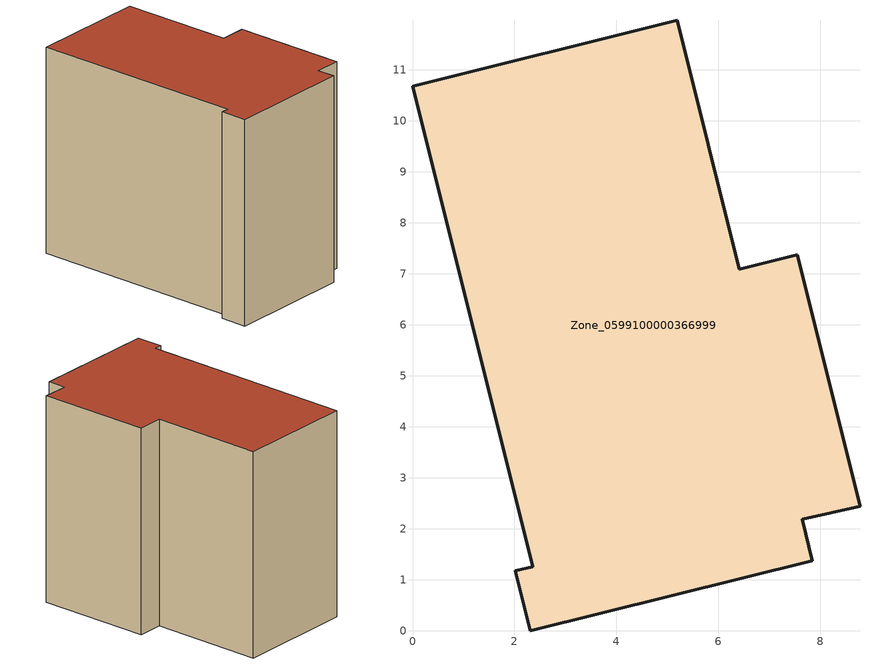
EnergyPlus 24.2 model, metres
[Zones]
Zone_0599100000366999
 floor ground (C_G): 6.41,7.09 7.54,7.37 8.78,2.44 7.64,2.19 7.84,1.38 2.31,0 2.02,1.18 2.36,1.26 0,10.68 5.19,11.98 z0
 wall outside (C_F): 2.36,1.26 2.02,1.18 2.31,0 7.84,1.38 7.64,2.19 8.78,2.44 7.54,7.37 6.41,7.09 5.19,11.98 0,10.68 2.36,1.26 z0:9.29
 roof outside (C_R): 5.19,11.98 0,10.68 2.36,1.26 2.02,1.18 2.31,0 7.84,1.38 7.64,2.19 8.78,2.44 7.54,7.37 6.41,7.09 z9.29
[BUILDING]
Pand.0599100000366999: North Axis=0; Terrain=City; Loads Convergence Tolerance Value=0.04; Temperature Convergence Tolerance Value=0.4; Solar Distribution=FullExterior; Maximum Number of Warmup Days=25; Minimum Number of Warmup Days=1
[Site:Location]
Rotterdam.The.Hague.AP_ZH_NLD Design_Conditions: Latitude=51.96; Longitude=4.45; Time Zone=1; Elevation=-4.5
[SITE:GROUNDTEMPERATURE:BUILDINGSURFACE]
18, 18, 18, 18, 18, 18, 18, 18, 18, 18, 18, 18
[MATERIAL] Thermal Absorptance=0.9; Solar Absorptance=0.7; Visible Absorptance=0.7
Name | Roughness | Thickness | Conductivity | Density | Specific Heat
G.TC.1992-2005 | MediumSmooth | 0.15 | 0.06 | 540 | 1210
F.TC.1992-2005 | Rough | 0.3 | 0.12 | 1920 | 840
R.TC.1992-2005 | MediumRough | 0.2 | 0.08 | 1500 | 1000
[CONSTRUCTION]
C_G: G.TC.1992-2005
C_F: F.TC.1992-2005
C_R: R.TC.1992-2005
[ZONE]
Zone_0599100000366999: Type=1; Multiplier=1; Ceiling Height=Autocalculate; Volume=Autocalculate; Floor Area=autocalculate; Part of Total Floor Area=Yes
[ZONEINFILTRATION:DESIGNFLOWRATE]
Infil_Zone_0599100000366999: Zone or ZoneList or Space or SpaceList=Zone_0599100000366999; Schedule=AlwaysOn; Design Flow Rate Calculation Method=Flow/Area; Flow Rate per Floor Area=0.0015; Constant Term Coefficient=1; Temperature Term Coefficient=0; Velocity Term Coefficient=0; Velocity Squared Term Coefficient=0
[HVACTEMPLATE:ZONE:IDEALLOADSAIRSYSTEM]
Zone_0599100000366999: Maximum Heating Supply Air Temperature=50; Minimum Cooling Supply Air Temperature=13; Maximum Heating Supply Air Humidity Ratio=0.0156; Minimum Cooling Supply Air Humidity Ratio=0.0077; Heating Limit=NoLimit; Cooling Limit=NoLimit; Dehumidification Control Type=ConstantSensibleHeatRatio; Cooling Sensible Heat Ratio=0.7; Dehumidification Setpoint=60; Humidification Control Type=None; Humidification Setpoint=30; Outdoor Air Method=None; Outdoor Air Flow Rate per Person=0.00944; Outdoor Air Flow Rate per Zone Floor Area=0; Outdoor Air Flow Rate per Zone=0; Demand Controlled Ventilation Type=None; Outdoor Air Economizer Type=NoEconomizer; Heat Recovery Type=None; Sensible Heat Recovery Effectiveness=0.7; Latent Heat Recovery Effectiveness=0.65
[ZONECONTROL:THERMOSTAT]
ThermostatControl_Zone_0599100000366999: Zone or ZoneList=Zone_0599100000366999; Control Type Schedule=DualSetpointControlType; Control 1=Thermostat_Zone_0599100000366999; Temperature Difference Between Cutout And Setpoint=0
[THERMOSTATSETPOINT:DUALSETPOINT]
Thermostat_Zone_0599100000366999: Heating Setpoint Temperature Schedule=HeatingSetpoint_Zone_0599100000366999; Cooling Setpoint Temperature Schedule=CoolingSetpoint_Zone_0599100000366999
[SCHEDULE:COMPACT]
HeatingSetpoint_Zone_0599100000366999: Through: 12/31, For: AllDays, Until: 24:00, 21
CoolingSetpoint_Zone_0599100000366999: Through: 12/31, For: AllDays, Until: 24:00, 24
DualSetpointControlType: Through: 12/31, For: AllDays, Until: 24:00, 4
AlwaysOn: Through: 12/31, For: AllDays, Until: 24:00, 1
